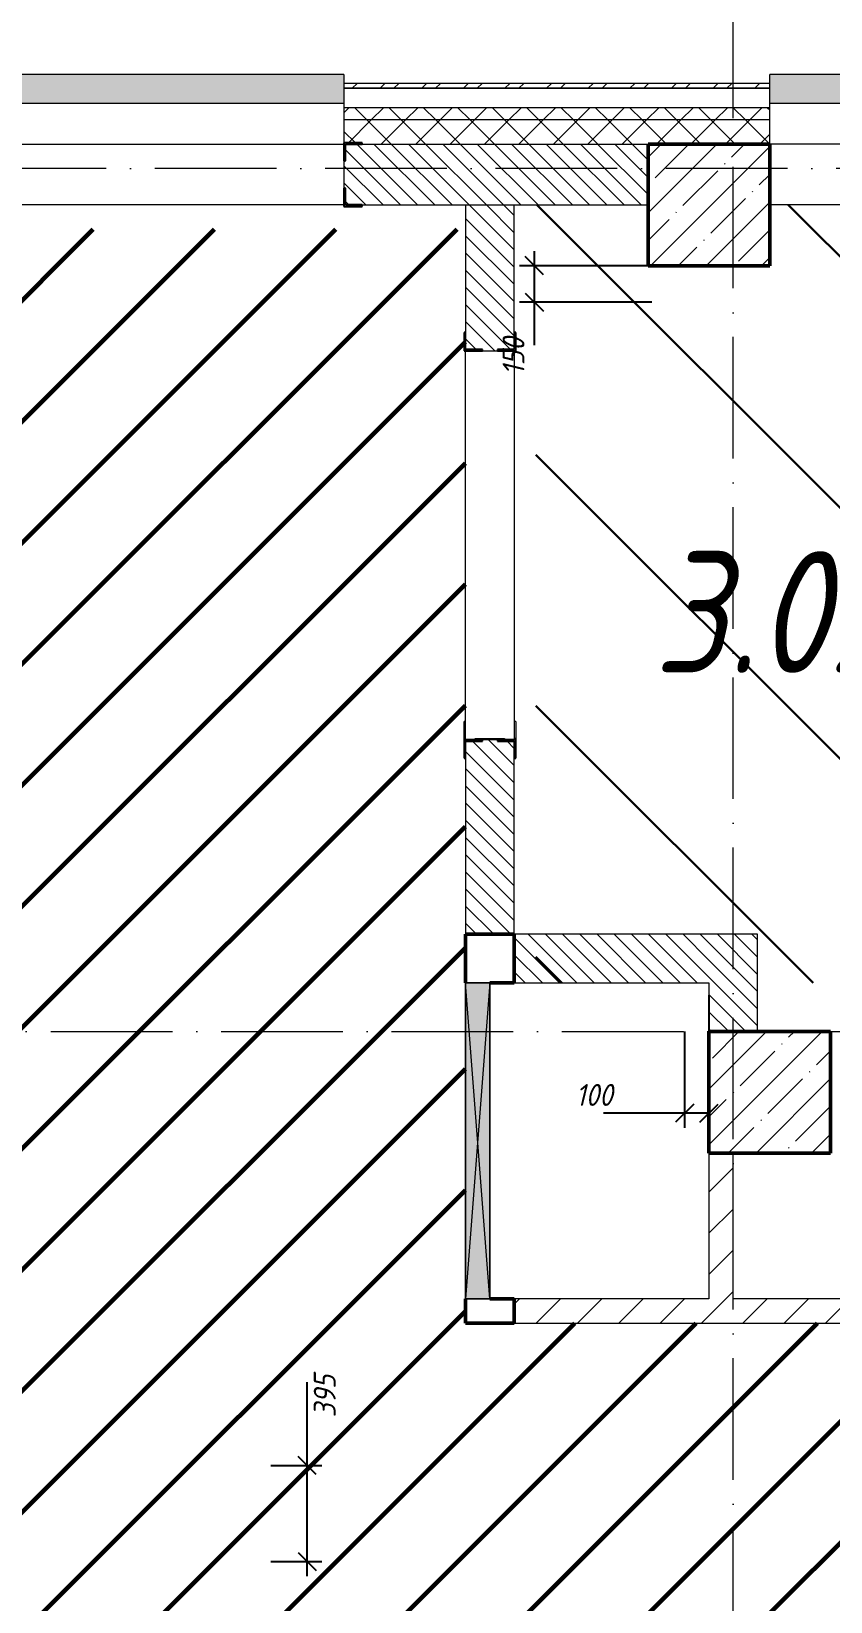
# Model space of a CAD drawing. Header units: millimetres. Extents: x -606178 to 312196, y -19338 to 632709.
# Drawn here: x -50249 to -46965, y 531480 to 537939 of the extents above; entities that cross this region are included whole.
import ezdxf

# ---------------------------------------------------------------- set-up
doc = ezdxf.new("R2010")
doc.units = ezdxf.units.MM
doc.linetypes.add('50_200_ШТРИХ_1Т_ш5_п1_п1_', pattern=[700, 500, -100, 0, -100])
for name, color, linetype, lineweight in [('4) ЛЕстницы', 5, 'Continuous', 30), ('6.4.3) Окр пт с инж. ПТ2.3', 150, 'Continuous', 60), ('A-____-____-DIMS', 7, 'Continuous', 9), ('A-DETL-GENF-OTLN', 7, 'Continuous', 9), ('A-GENM-____-MCUT', 7, 'Continuous', 25), ('A-GENM-____-OTLN', 7, 'Continuous', 9), ('A-GENM-____-OTLN-1', 7, 'Continuous', 25), ('A-GLAZ-____-OTLN', 7, 'Continuous', 9), ('A-WALL-____-MCUT', 7, 'Continuous', 13), ('A-WALL-____-MCUT-1', 7, 'Continuous', 9), ('A-WALL-____-OTLN', 7, 'Continuous', 9), ('A-WALL-____-PATT-1', 7, 'Continuous', 9), ('A-WALL-FNSH-MCUT-1', 7, 'Continuous', 9), ('I-WALL-____-OTLN', 7, 'Continuous', 9), ('S-COLS-____-MCUT', 7, 'Continuous', 50), ('S-COLS-____-OTLN', 7, 'Continuous', 9), ('S-GRID-____-OTLN-1', 7, '50_200_ШТРИХ_1Т_ш5_п1_п1_', 9), ('Марки помещений', 7, 'Continuous', 9)]:
    doc.layers.add(name, color=color, linetype=linetype, lineweight=lineweight)
doc.layers.add('A-GLAZ-____-OTLN-1', color=7, linetype='Continuous', lineweight=9, true_color=0xc0c0c0)
doc.styles.add('ISOCPEUR_I_2', font='isocpeui.ttf', dxfattribs={"width": 0.85, "height": 2.3})
doc.styles.add('ISOCPEUR_I_7', font='isocpeui.ttf', dxfattribs={"width": 0.9, "height": 90})
doc.dimstyles.new('ISO-1_8_0_9К_СРЕДНИЙ_Кладочные_1', dxfattribs={"dimscale": 304.8, "dimtxt": 89.638306, "dimasz": 0.246063, "dimexe": 0.19685, "dimexo": 0, "dimgap": 0, "dimtad": 1, "dimdec": 3, "dimrnd": 0.001, "dimdsep": 46, "dimtxsty": 'ISOCPEUR_I_7', "dimblk1": 'OBLIQUE', "dimblk2": 'OBLIQUE', "dimsah": 1, "dimcen": 0.09, "dimdle": 0.19685, "dimazin": 0, "dimtfac": 1, "dimtdec": 4, "dimtix": 1, "dimtmove": 0, "dimatfit": 3, "dimfxl": 1, "dimtvp": 1, "dimtolj": 1, "dimtzin": 0, "dimarcsym": 2})
pattern_1 = [(45, (-140714.89, 451794.26), (-70.71068, 70.71068), []), (135, (-140714.89, 451794.26), (-70.71068, -70.71068), [])]
pattern_2 = [(45, (-140714.89, 451794.26), (-84.85281, 84.85281), [])]
pattern_3 = [(135, (-140714.89, 451794.26), (-35.35534, -35.35534), [])]

# ---------------------------------------------------------------- blocks, each defined once
blk = doc.blocks.new('BSC_Колонна _Прямоугольная - 500х500-V103-АР1_План отверстий 3 этажа в осях 1-64_Ю-ЯЯ')
at = {"layer": 'S-COLS-____-OTLN'}
h = blk.add_hatch(dxfattribs=at)
h.set_pattern_fill('FP_108', color=256, style=0, pattern_type=2)
h.set_pattern_definition([(135, (85431.04, -93250), (-114.04925, -114.04925), []), (135, (85431.04, -93135.95), (-114.04925, -114.04925), [201.613, -40.323, 3.353, -36.97])])
h.paths.add_polyline_path([(250, 250), (-250, 250), (-250, -250), (250, -250)], flags=0)
at = {"layer": 'S-COLS-____-MCUT'}
for p, q in [((250, 250), (-250, 250)), ((-250, 250), (-250, -250)), ((250, -250), (250, 250)), ((-250, -250), (250, -250))]:
    blk.add_line(p, q, dxfattribs=at)
blk = doc.blocks.new('BSC_Колонна _Прямоугольная - 500х500-V147-АР1_План отверстий 3 этажа в осях 1-64_Ю-ЯЯ')
at = {"layer": 'S-COLS-____-OTLN'}
h = blk.add_hatch(dxfattribs=at)
h.set_pattern_fill('FP_153', color=256, style=0, pattern_type=2)
h.set_pattern_definition([(135, (81781.04, -93500), (-114.04925, -114.04925), []), (135, (81781.04, -93385.95), (-114.04925, -114.04925), [201.613, -40.323, 3.353, -36.97])])
h.paths.add_polyline_path([(250, 250), (-250, 250), (-250, -250), (250, -250)], flags=0)
at = {"layer": 'S-COLS-____-MCUT'}
for p, q in [((250, 250), (-250, 250)), ((-250, 250), (-250, -250)), ((250, -250), (250, 250)), ((-250, -250), (250, -250))]:
    blk.add_line(p, q, dxfattribs=at)
blk = doc.blocks.new('Фахверк_СКБ_Уголок - 250_2700-27497298-АР1_План отверстий 3 этажа в осях 1-64_Ю-ЯЯ')
at = {"layer": 'A-GENM-____-MCUT'}
for p, q in [((200, 181), (125, 181)), ((125, 181), (125, 106)), ((131, 106), (131, 175)), ((131, 175), (200, 175)), ((200, 175), (200, 181)), ((125, 106), (131, 106)), ((131, -6), (125, -6)), ((125, -6), (125, -81)), ((131, -75), (131, -6)), ((125, -81), (200, -81)), ((200, -75), (131, -75)), ((200, -81), (200, -75))]:
    blk.add_line(p, q, dxfattribs=at)
blk = doc.blocks.new('Фахверк_СКБ_Уголок - 200_3960-28268576-АР1_План отверстий 3 этажа в осях 1-64_Ю-ЯЯ')
at = {"layer": 'A-GENM-____-MCUT'}
for p, q in [((200, 156), (125, 156)), ((125, 156), (125, 81)), ((131, 81), (131, 150)), ((131, 150), (200, 150)), ((200, 150), (200, 156)), ((125, 81), (131, 81)), ((131, 19), (125, 19)), ((125, 19), (125, -56)), ((131, -50), (131, 19)), ((125, -56), (200, -56)), ((200, -50), (131, -50)), ((200, -56), (200, -50))]:
    blk.add_line(p, q, dxfattribs=at)
blk = doc.blocks.new('154_Стойка_СКБ_Уголок - СМ-2180_200-28268025-АР1_План отверстий 3 этажа в осях 1-64_Ю-ЯЯ')
at = {"layer": 'A-GENM-____-MCUT'}
for p, q in [((125, 156), (125, 81)), ((200, 156), (125, 156)), ((131, 81), (131, 150)), ((131, 150), (200, 150)), ((200, 150), (200, 156)), ((125, 81), (131, 81)), ((131, 19), (125, 19)), ((125, 19), (125, -56)), ((131, -50), (131, 19)), ((125, -56), (200, -56)), ((200, -50), (131, -50)), ((200, -56), (200, -50))]:
    blk.add_line(p, q, dxfattribs=at)
blk = doc.blocks.new('Стойка_Влож_Полоса боковая - Полоса-28213942-АР1_План отверстий 3 этажа в осях 1-64_Ю-ЯЯ')
at = {"layer": 'A-GENM-____-OTLN'}
for p, q in [((-5, 60), (0, 60)), ((-5, -60), (-5, 60)), ((0, -60), (-5, -60))]:
    blk.add_line(p, q, dxfattribs=at)
blk = doc.blocks.new('Стойка_Влож_Уголок_Опорный - Уголок-28213941-АР1_План отверстий 3 этажа в осях 1-64_Ю-ЯЯ')
at = {"layer": 'A-GENM-____-OTLN'}
for p, q in [((-212, -6), (-212, 0)), ((0, 0), (0, -6)), ((-212, -75), (-212, -6)), ((-212, -6), (-206, -6)), ((-6, -6), (0, -6)), ((0, -6), (0, -75)), ((-212, -75), (-206, -75)), ((-6, -75), (0, -75))]:
    blk.add_line(p, q, dxfattribs=at)
blk = doc.blocks.new('Отлив_СКБ - Отлив витража_120_НВФ-31886035-АР1_План отверстий 3 этажа в осях 1-64_Ю-ЯЯ')
at = {"layer": 'A-GLAZ-____-OTLN-1'}
for points in [[(4800, 2), (4800, 120), (0, 120), (0, 2), (1409.2, 2)], [(4800, 0), (4800, 2), (0, 2), (0, 0), (1409.2, 0)]]:
    blk.add_hatch(color=256, dxfattribs=at).paths.add_polyline_path(points, flags=0)
at = {"layer": 'A-GLAZ-____-OTLN'}
for p, q in [((0, 83), (0, 120)), ((4800, 120), (0, 120)), ((4800, 120), (4800, 83)), ((0, 2), (4800, 2)), ((4800, 0), (0, 0))]:
    blk.add_line(p, q, dxfattribs=at)
blk = doc.blocks.new('Отлив_СКБ - Отлив витража_120_НВФ-31885289-АР1_План отверстий 3 этажа в осях 1-64_Ю-ЯЯ')
at = {"layer": 'A-GLAZ-____-OTLN-1'}
for points in [[(1000, 2), (1000, 120), (0, 120), (0, 2), (161.6, 2)], [(1000, 0), (1000, 2), (0, 2), (0, 0), (161.6, 0)]]:
    blk.add_hatch(color=256, dxfattribs=at).paths.add_polyline_path(points, flags=0)
at = {"layer": 'A-GLAZ-____-OTLN'}
for p, q in [((0, 83), (0, 120)), ((1000, 120), (0, 120)), ((1000, 120), (1000, 83)), ((0, 2), (1000, 2)), ((1000, 0), (0, 0))]:
    blk.add_line(p, q, dxfattribs=at)
blk = doc.blocks.new('AR_Отверстие прямоугольное _в стене_ - AR_Отверстие прямоугольное _в стене__ОВ-36938153-АР1_План отверстий 3 этажа в осях 1-64_Ю-ЯЯ')
at = {"layer": 'A-GLAZ-____-OTLN'}
blk.add_hatch(color=256, dxfattribs=at).paths.add_polyline_path([(650, -50), (650, 50), (-650, 50), (-650, -50)], flags=0)
at = {"layer": 'A-DETL-GENF-OTLN'}
for p, q in [((-650, -50), (-650, 50)), ((-650, 50), (650, 50)), ((650, 50), (-650, -50)), ((-650, 50), (650, -50)), ((650, 50), (-650, 50)), ((-650, 50), (-650, -50)), ((650, 50), (650, -50)), ((650, -50), (650, 50)), ((650, -50), (-650, -50)), ((-650, -50), (650, -50))]:
    blk.add_line(p, q, dxfattribs=at)
blk = doc.blocks.new('BSC_Колонна _Прямоугольная1 - 200х100 _металл_-V212-АР1_План отверстий 3 этажа в осях 1-64_Ю-ЯЯ')
at = {"layer": 'S-COLS-____-MCUT'}
for p, q in [((-100, 50), (-100, -50)), ((100, 50), (0, 50)), ((100, -50), (100, 50)), ((-100, -50), (100, -50))]:
    blk.add_line(p, q, dxfattribs=at)
blk = doc.blocks.new('BSC_Колонна _Прямоугольная1 - 200х200 _металл_-V213-АР1_План отверстий 3 этажа в осях 1-64_Ю-ЯЯ')
at = {"layer": 'S-COLS-____-MCUT'}
for p, q in [((100, 100), (-100, 100)), ((-100, 100), (-100, -100)), ((100, -100), (100, 100)), ((0, -100), (100, -100))]:
    blk.add_line(p, q, dxfattribs=at)
blk = doc.blocks.new('_Oblique')
at = {"color": 0, "linetype": 'ByBlock', "lineweight": -2}
blk.add_line((-0.5, -0.5), (0.5, 0.5), dxfattribs=at)
blk = doc.blocks.new('*D5235')
at = {"layer": 'A-____-____-DIMS', "color": 0, "lineweight": -2, "transparency": 16777216}
for p, q in [((-48182.7, 537035.3), (-48182.7, 536825.3)), ((-47714.9, 536975.3), (-48242.7, 536975.3)), ((-47698.8, 536825.3), (-48242.7, 536825.3)), ((-48182.7, 536825.3), (-48182.7, 536648.9))]:
    blk.add_line(p, q, dxfattribs=at)
at = {"layer": 'Defpoints', "color": 0, "transparency": 16777216}
for p in [(-47714.9, 536975.3), (-48182.7, 536825.3), (-47698.8, 536825.3)]:
    blk.add_point(p, dxfattribs=at)
at = {"layer": 'A-____-____-DIMS', "color": 0, "lineweight": -2, "transparency": 16777216, "xscale": 75, "yscale": 75, "zscale": 75}
for p, rotation in [((-48182.7, 536975.3), 90), ((-48182.7, 536825.3), 270)]:
    blk.add_blockref('_Oblique', p, dxfattribs=dict(at, rotation=rotation))
at = {"layer": 'A-____-____-DIMS', "color": 0, "transparency": 16777216, "insert": (-48312.8, 536524.8), "char_height": 90, "width": 368.207, "attachment_point": 1, "rotation": 90, "line_spacing_factor": 1.149209, "style": 'ISOCPEUR_I_7'}
blk.add_mtext('\\A1;150', dxfattribs=at)
blk = doc.blocks.new('*D5422')
at = {"layer": 'A-____-____-DIMS', "color": 0, "lineweight": -2, "transparency": 16777216}
for p, q in [((-49116.1, 532040.3), (-49116.1, 532382.8)), ((-49264.9, 532040.3), (-49056.1, 532040.3)), ((-49116.1, 531585.3), (-49116.1, 532040.3)), ((-49264.9, 531645.3), (-49056.1, 531645.3))]:
    blk.add_line(p, q, dxfattribs=at)
at = {"layer": 'Defpoints', "color": 0, "transparency": 16777216}
for p in [(-49264.9, 532040.3), (-49116.1, 532040.3), (-49264.9, 531645.3)]:
    blk.add_point(p, dxfattribs=at)
at = {"layer": 'A-____-____-DIMS', "color": 0, "lineweight": -2, "transparency": 16777216, "xscale": 75, "yscale": 75, "zscale": 75}
for p, rotation in [((-49116.1, 532040.3), 90), ((-49116.1, 531645.3), 270)]:
    blk.add_blockref('_Oblique', p, dxfattribs=dict(at, rotation=rotation))
at = {"layer": 'A-____-____-DIMS', "color": 0, "transparency": 16777216, "insert": (-49088.9, 532238), "char_height": 90, "width": 409.578, "attachment_point": 1, "rotation": 90, "line_spacing_factor": 1.149209, "style": 'ISOCPEUR_I_7'}
blk.add_mtext('\\A1;395', dxfattribs=at)
blk = doc.blocks.new('*D5398')
at = {"layer": 'A-____-____-DIMS', "color": 0, "lineweight": -2, "transparency": 16777216}
for p, q in [((-47464.9, 533975.3), (-47464.9, 533429.4)), ((-47564.9, 533825.3), (-47564.9, 533429.4)), ((-47564.9, 533489.4), (-47898.3, 533489.4)), ((-47464.9, 533489.4), (-47624.9, 533489.4))]:
    blk.add_line(p, q, dxfattribs=at)
at = {"layer": 'Defpoints', "color": 0, "transparency": 16777216}
for p in [(-47464.9, 533975.3), (-47564.9, 533825.3), (-47464.9, 533489.4)]:
    blk.add_point(p, dxfattribs=at)
at = {"layer": 'A-____-____-DIMS', "color": 0, "lineweight": -2, "transparency": 16777216, "xscale": 75, "yscale": 75, "zscale": 75, "rotation": 180}
blk.add_blockref('_Oblique', (-47564.9, 533489.4), dxfattribs=at)
at = {"layer": 'A-____-____-DIMS', "color": 0, "lineweight": -2, "transparency": 16777216, "xscale": 75, "yscale": 75, "zscale": 75}
blk.add_blockref('_Oblique', (-47464.9, 533489.4), dxfattribs=at)
at = {"layer": 'A-____-____-DIMS', "color": 0, "transparency": 16777216, "insert": (-48012.3, 533609.4), "char_height": 90, "width": 368.207, "attachment_point": 1, "line_spacing_factor": 1.149209, "style": 'ISOCPEUR_I_7'}
blk.add_mtext('\\A1;100', dxfattribs=at)

msp = doc.modelspace()

# ---------------------------------------------------------------- hatches: boundary and pattern name
at = {"layer": '4) ЛЕстницы'}
h = msp.add_hatch(dxfattribs=at)
h.set_pattern_fill('ANSI31', color=256, scale=230, angle=90)
h.set_pattern_definition([(135, (-424485.6, 538657.7), (-516.3647, -516.3647), [])])
h.paths.add_polyline_path([(-48176.7073, 534025.3011), (-48176.7073, 537225.3011), (-39714.891, 537225.3011), (-39714.891, 534025.3011)])
at = {"layer": '6.4.3) Окр пт с инж. ПТ2.3'}
h = msp.add_hatch(dxfattribs=at)
h.set_pattern_fill('ANSI31', color=256, scale=111)
h.paths.add_polyline_path([(-48464.891, 537125.3011), (-57314.891, 537125.3011), (-57314.891, 534225.3011), (-56714.891, 534225.3011), (-56714.891, 530175.3011), (-57214.891, 530175.3011), (-57214.891, 527475.3011), (-56714.891, 527475.3011), (-56714.891, 527125.3011), (-52164.891, 527125.3011), (-52164.891, 527625.3011), (-51464.891, 527625.3011), (-51464.891, 527125.3011), (-46764.891, 527125.3011), (-46764.891, 530875.3011), (-47464.891, 530875.3011), (-47464.891, 531375.3011), (-46764.891, 531375.3011), (-46764.891, 532625.3011), (-48464.891, 532625.3011)])
h.paths.add_polyline_path([(-52164.891, 534425.3011), (-51464.891, 534425.3011), (-51464.891, 533475.3011), (-52164.891, 533475.3011)], flags=16)
h.paths.add_polyline_path([(-52164.891, 530325.3006), (-51464.891, 530325.3006), (-51464.891, 529475.3006), (-52164.891, 529475.3006)], flags=16)
at = {"layer": 'A-WALL-____-PATT-1'}
h = msp.add_hatch(dxfattribs=at)
h.set_pattern_fill('FP_6', color=256, style=0, pattern_type=2)
h.set_pattern_definition([(45, (-140714.89, 451794.26), (-85.53659, 85.53659), []), (45, (-140657.87, 451794.26), (-85.53659, 85.53659), [])])
h.paths.add_polyline_path([(-39234.891, 537705.3011), (-39214.891, 537705.3011), (-39214.891, 537725.3011), (-46214.891, 537725.3011), (-46214.891, 537705.3011), (-41750.9168, 537705.3011)], flags=0)
h.paths.add_polyline_path([(-47214.891, 537705.3011), (-47214.891, 537725.3011), (-48964.891, 537725.3011), (-48964.891, 537705.3011), (-48820.774, 537705.3011)], flags=0)
h = msp.add_hatch(dxfattribs=at)
h.set_pattern_fill('FP_4', color=256, style=0, pattern_type=2)
h.set_pattern_definition(pattern_1)
h.paths.add_polyline_path([(-39234.891, 537575.3011), (-39234.891, 537625.3011), (-46214.891, 537625.3011), (-46214.891, 537575.3011), (-41750.9168, 537575.3011)], flags=0)
h.paths.add_polyline_path([(-47214.891, 537575.3011), (-47214.891, 537625.3011), (-48964.891, 537625.3011), (-48964.891, 537575.3011), (-48820.774, 537575.3011)], flags=0)
h.paths.add_polyline_path([(-54889.891, 537575.3011), (-53764.891, 537575.3011), (-53764.891, 537625.3011), (-54889.891, 537625.3011)], flags=0)
h.paths.add_polyline_path([(-56689.891, 537575.3011), (-56689.891, 537625.3011), (-57814.891, 537625.3011), (-57814.891, 537575.3011), (-56774.3633, 537575.3011)], flags=0)
h.paths.add_polyline_path([(-60309.2918, 537575.3011), (-59614.891, 537575.3011), (-59614.891, 537625.3011), (-60664.891, 537625.3011), (-60664.891, 537575.3011)], flags=0)
h.paths.add_polyline_path([(-63664.891, 537575.3011), (-62464.891, 537575.3011), (-62464.891, 537625.3011), (-63664.891, 537625.3011)], flags=0)
h.paths.add_polyline_path([(-65464.891, 537575.3011), (-65464.891, 537625.3011), (-69014.891, 537625.3011), (-69014.891, 537575.3011), (-66495.4168, 537575.3011)], flags=0)
h.paths.add_polyline_path([(-70814.891, 537575.3011), (-70814.891, 537625.3011), (-72014.891, 537625.3011), (-72014.891, 537575.3011)], flags=0)
h.paths.add_polyline_path([(-76814.891, 537575.3011), (-76814.891, 537625.3011), (-78064.891, 537625.3011), (-78064.891, 537575.3011), (-77100.2026, 537575.3011)], flags=0)
h.paths.add_polyline_path([(-75014.891, 537575.3011), (-73814.891, 537575.3011), (-73814.891, 537625.3011), (-75014.891, 537625.3011)], flags=0)
h.paths.add_polyline_path([(-82864.891, 537575.3011), (-82864.891, 537625.3011), (-84064.891, 537625.3011), (-84064.891, 537575.3011)], flags=0)
h.paths.add_polyline_path([(-79864.891, 537575.3011), (-79864.891, 537625.3011), (-81064.891, 537625.3011), (-81064.891, 537575.3011), (-80635.1311, 537575.3011)], flags=0)
h.paths.add_polyline_path([(-85864.891, 537575.3011), (-85864.891, 537625.3011), (-87064.891, 537625.3011), (-87064.891, 537575.3011)], flags=0)
h.paths.add_polyline_path([(-88864.891, 537575.3011), (-88864.891, 537625.3011), (-90664.891, 537625.3011), (-90664.891, 537575.3011)], flags=0)
h = msp.add_hatch(dxfattribs=at)
h.set_pattern_fill('FP_4', color=256, style=0, pattern_type=2)
h.set_pattern_definition(pattern_1)
h.paths.add_polyline_path([(-39314.891, 537475.3011), (-39234.891, 537475.3011), (-39234.891, 537575.3011), (-46214.891, 537575.3011), (-46214.891, 537475.3011), (-39364.891, 537475.3011)], flags=0)
h.paths.add_polyline_path([(-47214.891, 537475.3011), (-47214.891, 537575.3011), (-48964.891, 537575.3011), (-48964.891, 537481.3011), (-48889.891, 537481.3011), (-48889.891, 537475.3011), (-47714.891, 537475.3011)], flags=0)
h.paths.add_polyline_path([(-56764.891, 537475.3011), (-56764.891, 537481.3011), (-56689.891, 537481.3011), (-56689.891, 537575.3011), (-57814.891, 537575.3011), (-57814.891, 537475.3011), (-56774.3633, 537475.3011)], flags=0)
h.paths.add_polyline_path([(-54123.1668, 537475.3011), (-53839.891, 537475.3011), (-53839.891, 537481.3011), (-53764.891, 537481.3011), (-53764.891, 537575.3011), (-54889.891, 537575.3011), (-54889.891, 537481.3011), (-54814.891, 537481.3011), (-54814.891, 537475.3011)], flags=0)
h.paths.add_polyline_path([(-59689.891, 537475.3011), (-59689.891, 537481.3011), (-59614.891, 537481.3011), (-59614.891, 537575.3011), (-60664.891, 537575.3011), (-60664.891, 537481.3011), (-60589.891, 537481.3011), (-60589.891, 537475.3011), (-60309.2918, 537475.3011)], flags=0)
h.paths.add_polyline_path([(-62539.891, 537475.3011), (-62539.891, 537481.3011), (-62464.891, 537481.3011), (-62464.891, 537575.3011), (-63664.891, 537575.3011), (-63664.891, 537481.3011), (-63589.891, 537481.3011), (-63589.891, 537475.3011), (-62714.891, 537475.3011)], flags=0)
h.paths.add_polyline_path([(-65464.891, 537475.3011), (-65464.891, 537575.3011), (-69014.891, 537575.3011), (-69014.891, 537481.3011), (-68939.891, 537481.3011), (-68939.891, 537475.3011), (-65964.891, 537475.3011)], flags=0)
h.paths.add_polyline_path([(-71514.891, 537475.3011), (-70889.891, 537475.3011), (-70889.891, 537481.3011), (-70814.891, 537481.3011), (-70814.891, 537575.3011), (-72014.891, 537575.3011), (-72014.891, 537475.3011)], flags=0)
h.paths.add_polyline_path([(-77464.891, 537475.3011), (-76889.891, 537475.3011), (-76889.891, 537481.3011), (-76814.891, 537481.3011), (-76814.891, 537575.3011), (-78064.891, 537575.3011), (-78064.891, 537481.3011), (-77989.891, 537481.3011), (-77989.891, 537475.3011), (-77964.891, 537475.3011)], flags=0)
h.paths.add_polyline_path([(-74939.891, 537475.3011), (-73889.891, 537475.3011), (-73889.891, 537481.3011), (-73814.891, 537481.3011), (-73814.891, 537575.3011), (-75014.891, 537575.3011), (-75014.891, 537481.3011), (-74939.891, 537481.3011)], flags=0)
h.paths.add_polyline_path([(-80635.1311, 537475.3011), (-79939.891, 537475.3011), (-79939.891, 537481.3011), (-79864.891, 537481.3011), (-79864.891, 537575.3011), (-81064.891, 537575.3011), (-81064.891, 537481.3011), (-80989.891, 537481.3011), (-80989.891, 537475.3011)], flags=0)
h.paths.add_polyline_path([(-82939.891, 537475.3011), (-82939.891, 537481.3011), (-82864.891, 537481.3011), (-82864.891, 537575.3011), (-84064.891, 537575.3011), (-84064.891, 537481.3011), (-83989.891, 537481.3011), (-83989.891, 537475.3011), (-83464.891, 537475.3011)], flags=0)
h.paths.add_polyline_path([(-86989.891, 537475.3011), (-85939.891, 537475.3011), (-85939.891, 537481.3011), (-85864.891, 537481.3011), (-85864.891, 537575.3011), (-87064.891, 537575.3011), (-87064.891, 537481.3011), (-86989.891, 537481.3011)], flags=0)
h.paths.add_polyline_path([(-88939.891, 537475.3011), (-88939.891, 537481.3011), (-88864.891, 537481.3011), (-88864.891, 537575.3011), (-90664.891, 537575.3011), (-90664.891, 537475.3011), (-89714.891, 537475.3011)], flags=0)
h = msp.add_hatch(dxfattribs=at)
h.set_pattern_fill('FP_9', color=256, style=0, pattern_type=2)
h.set_pattern_definition(pattern_3)
h.paths.add_polyline_path([(-47714.891, 537225.3011), (-47714.891, 537475.3011), (-48958.891, 537475.3011), (-48958.891, 537406.3011), (-48964.891, 537406.3011), (-48964.891, 537294.3011), (-48958.891, 537294.3011), (-48958.891, 537225.3011), (-48820.774, 537225.3011)], flags=0)
h = msp.add_hatch(dxfattribs=at)
h.set_pattern_fill('FP_9', color=256, style=0, pattern_type=2)
h.set_pattern_definition(pattern_3)
h.paths.add_polyline_path([(-48264.891, 534225.3011), (-48264.891, 535019.3011), (-48333.891, 535019.3011), (-48333.891, 535025.3011), (-48395.891, 535025.3011), (-48395.891, 535019.3011), (-48464.891, 535019.3011), (-48464.891, 534225.3011), (-48364.891, 534225.3011)], flags=0)
h.paths.add_polyline_path([(-48333.891, 536625.3011), (-48333.891, 536631.3011), (-48264.891, 536631.3011), (-48264.891, 537225.3011), (-48464.891, 537225.3011), (-48464.891, 536631.3011), (-48395.891, 536631.3011), (-48395.891, 536625.3011)], flags=0)
h = msp.add_hatch(dxfattribs=at)
h.set_pattern_fill('FP_9', color=256, style=0, pattern_type=2)
h.set_pattern_definition(pattern_3)
h.paths.add_polyline_path([(-47464.891, 534025.3011), (-47464.891, 534225.3011), (-48264.891, 534225.3011), (-48264.891, 534025.3011)], flags=0)
h = msp.add_hatch(dxfattribs=at)
h.set_pattern_fill('FP_9', color=256, style=0, pattern_type=2)
h.set_pattern_definition(pattern_3)
h.paths.add_polyline_path([(-47264.891, 533825.3011), (-47264.891, 534225.3011), (-47464.891, 534225.3011), (-47464.891, 533825.3011)], flags=0)
h = msp.add_hatch(dxfattribs=at)
h.set_pattern_fill('FP_7', color=256, style=0, pattern_type=2)
h.set_pattern_definition(pattern_2)
h.paths.add_polyline_path([(-47364.891, 532725.3011), (-47364.891, 533325.3011), (-47464.891, 533325.3011), (-47464.891, 532725.3011)], flags=0)
h = msp.add_hatch(dxfattribs=at)
h.set_pattern_fill('FP_7', color=256, style=0, pattern_type=2)
h.set_pattern_definition(pattern_2)
h.paths.add_polyline_path([(-48264.891, 532625.3011), (-46764.891, 532625.3011), (-46764.891, 532725.3011), (-48264.891, 532725.3011), (-48264.891, 532636.4122)], flags=0)

# ---------------------------------------------------------------- linework, layer by layer
at = {"layer": 'A-WALL-____-MCUT'}
for p, q in [((-47214.891, 537705.3011), (-48964.891, 537705.3011)), ((-48964.891, 537705.3011), (-48964.891, 537481.3011)), ((-47214.891, 537475.3011), (-47214.891, 537705.3011)), ((-48964.891, 537406.3011), (-48964.891, 537294.3011)), ((-48889.891, 537225.3011), (-47714.891, 537225.3011)), ((-48464.891, 537225.3011), (-48464.891, 536700.3011)), ((-48264.891, 536700.3011), (-48264.891, 537225.3011)), ((-48395.891, 536625.3011), (-48333.891, 536625.3011)), ((-48333.891, 535025.3011), (-48395.891, 535025.3011)), ((-48464.891, 534950.3011), (-48464.891, 534225.3011)), ((-48264.891, 534225.3011), (-48264.891, 534950.3011)), ((-47264.891, 534225.3011), (-48264.891, 534225.3011)), ((-47264.891, 533825.3011), (-47264.891, 534225.3011)), ((-48264.891, 534025.3011), (-47464.891, 534025.3011)), ((-47464.891, 534025.3011), (-47464.891, 533825.3011))]:
    msp.add_line(p, q, dxfattribs=at)
at = {"layer": 'A-WALL-____-MCUT-1'}
for p, q in [((-47214.891, 537625.3011), (-48964.891, 537625.3011)), ((-47214.891, 537575.3011), (-48964.891, 537575.3011)), ((-48889.891, 537475.3011), (-47714.891, 537475.3011))]:
    msp.add_line(p, q, dxfattribs=at)
at = {"layer": 'A-WALL-____-OTLN'}
for p, q in [((-51464.891, 537475.3011), (-48964.891, 537475.3011)), ((-46214.891, 537475.3011), (-47214.891, 537475.3011)), ((-48964.891, 537225.3011), (-51464.891, 537225.3011)), ((-46214.891, 537225.3011), (-47214.891, 537225.3011))]:
    msp.add_line(p, q, dxfattribs=at)
at = {"layer": 'A-WALL-FNSH-MCUT-1'}
for p, q in [((-47214.891, 537725.3011), (-48964.891, 537725.3011)), ((-48964.891, 537725.3011), (-48964.891, 537705.3011)), ((-47214.891, 537705.3011), (-47214.891, 537725.3011)), ((-48964.891, 537705.3011), (-47214.891, 537705.3011)), ((-47464.891, 533325.3011), (-47464.891, 532725.3011)), ((-47364.891, 532725.3011), (-47364.891, 533325.3011)), ((-47464.891, 532725.3011), (-48264.891, 532725.3011)), ((-45314.891, 532725.3011), (-47364.891, 532725.3011)), ((-48264.891, 532625.3011), (-41714.891, 532625.3011))]:
    msp.add_line(p, q, dxfattribs=at)
at = {"layer": 'I-WALL-____-OTLN'}
for p, q in [((-48464.891, 535025.3011), (-48464.891, 536625.3011)), ((-48264.891, 536625.3011), (-48264.891, 535025.3011))]:
    msp.add_line(p, q, dxfattribs=at)
at = {"layer": 'S-GRID-____-OTLN-1'}
for p, q in [((-47364.891, 491375.8881), (-47364.891, 542687.1106)), ((-36640.4843, 537375.3011), (-145383.6612, 537375.3011)), ((-145383.6612, 533825.3011), (-36640.4843, 533825.3011))]:
    msp.add_line(p, q, dxfattribs=at)

# ---------------------------------------------------------------- block references
at = {"layer": 'A-GENM-____-OTLN'}
for name, p, rotation in [('Стойка_Влож_Уголок_Опорный - Уголок-28213941-АР1_План отверстий 3 этажа в осях 1-64_Ю-ЯЯ', (-48470.891, 535025.3011), 180), ('Стойка_Влож_Полоса боковая - Полоса-28213942-АР1_План отверстий 3 этажа в осях 1-64_Ю-ЯЯ', (-48364.891, 535025.3011), 270)]:
    msp.add_blockref(name, p, dxfattribs=dict(at, rotation=rotation))
at = {"layer": 'A-GENM-____-OTLN-1'}
msp.add_blockref('Фахверк_СКБ_Уголок - 250_2700-27497298-АР1_План отверстий 3 этажа в осях 1-64_Ю-ЯЯ', (-49089.891, 537300.3011), dxfattribs=at)
for name, p, rotation in [('Фахверк_СКБ_Уголок - 200_3960-28268576-АР1_План отверстий 3 этажа в осях 1-64_Ю-ЯЯ', (-48314.891, 536500.3011), 90.00000000000001), ('154_Стойка_СКБ_Уголок - СМ-2180_200-28268025-АР1_План отверстий 3 этажа в осях 1-64_Ю-ЯЯ', (-48414.891, 535150.3011), 270)]:
    msp.add_blockref(name, p, dxfattribs=dict(at, rotation=rotation))
at = {"layer": 'A-GLAZ-____-OTLN'}
for name, p in [('Отлив_СКБ - Отлив витража_120_НВФ-31886035-АР1_План отверстий 3 этажа в осях 1-64_Ю-ЯЯ', (-53764.891, 537642.3011)), ('Отлив_СКБ - Отлив витража_120_НВФ-31885289-АР1_План отверстий 3 этажа в осях 1-64_Ю-ЯЯ', (-47214.891, 537642.3011))]:
    msp.add_blockref(name, p, dxfattribs=at)
at = {"layer": 'A-GLAZ-____-OTLN', "rotation": 270}
msp.add_blockref('AR_Отверстие прямоугольное _в стене_ - AR_Отверстие прямоугольное _в стене__ОВ-36938153-АР1_План отверстий 3 этажа в осях 1-64_Ю-ЯЯ', (-48414.891, 533375.3011), dxfattribs=at)
at = {"layer": 'S-COLS-____-OTLN', "rotation": 269.9999999999997}
for name, p in [('BSC_Колонна _Прямоугольная - 500х500-V103-АР1_План отверстий 3 этажа в осях 1-64_Ю-ЯЯ', (-47464.891, 537225.3011)), ('BSC_Колонна _Прямоугольная - 500х500-V147-АР1_План отверстий 3 этажа в осях 1-64_Ю-ЯЯ', (-47214.891, 533575.3011))]:
    msp.add_blockref(name, p, dxfattribs=at)
at = {"layer": 'S-COLS-____-OTLN'}
for name, p in [('BSC_Колонна _Прямоугольная1 - 200х200 _металл_-V213-АР1_План отверстий 3 этажа в осях 1-64_Ю-ЯЯ', (-48364.891, 534125.3011)), ('BSC_Колонна _Прямоугольная1 - 200х100 _металл_-V212-АР1_План отверстий 3 этажа в осях 1-64_Ю-ЯЯ', (-48364.891, 532675.3011))]:
    msp.add_blockref(name, p, dxfattribs=at)

# ---------------------------------------------------------------- texts
at = {"layer": 'Марки помещений', "insert": (-47691.7486, 535801.0064), "char_height": 500, "width": 785.65375, "attachment_point": 1, "style": 'ISOCPEUR_I_2'}
msp.add_mtext('3.020', dxfattribs=at)

# ---------------------------------------------------------------- dimensions: what is measured, and where the dimension line sits
at = {"layer": 'A-____-____-DIMS'}
for base, p1, p2, override, picture, middle in [((-48182.7102, 536825.3011), (-47714.891, 536975.3011), (-47698.7547, 536825.3011), {"dimpost": '<>', "dimfxl": 150.865429}, '*D5235', (-48252.8488, 536648.8788)), ((-49116.1405, 532040.3011), (-49264.891, 531645.3011), (-49264.891, 532040.3011), {"dimpost": '<>', "dimfxl": 395}, '*D5422', (-49028.9427, 532382.7503))]:
    dim = msp.add_linear_dim(base=base, p1=p1, p2=p2, angle=90, dimstyle='ISO-1_8_0_9К_СРЕДНИЙ_Кладочные_1', override=override, dxfattribs=at)
    dim.commit()
    dim.dimension.update_dxf_attribs({"geometry": picture, "text_midpoint": middle, "dimtype": 160, "text_rotation": 90})
dim = msp.add_linear_dim(base=(-47464.891, 533489.4045), p1=(-47564.891, 533825.3011), p2=(-47464.891, 533975.3011), dimstyle='ISO-1_8_0_9К_СРЕДНИЙ_Кладочные_1', override={"dimpost": '<>', "dimfxl": 180.277564}, dxfattribs=at)
dim.commit()
dim.dimension.update_dxf_attribs({"geometry": '*D5398', "text_midpoint": (-47828.2099, 533489.4045), "dimtype": 160})

doc.saveas('drawing.dxf')
